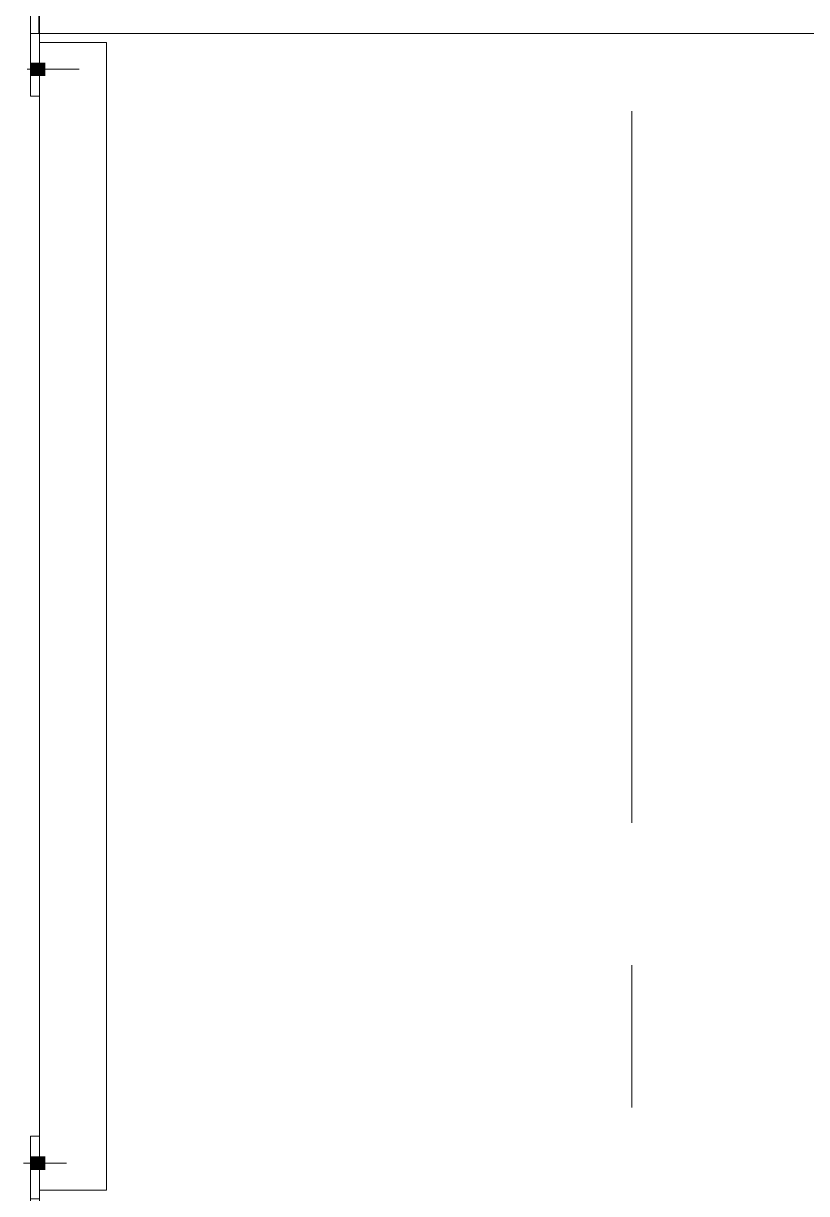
# Model space of a CAD drawing. Header units: millimetres. Extents: x -220592 to 404889, y -217665 to 38245.
# Drawn here: x 7553.26 to 7562, y -48092.97 to -48079.91 of the extents above; entities that cross this region are included whole.
import ezdxf

# ---------------------------------------------------------------- set-up
doc = ezdxf.new("R2010")
doc.units = ezdxf.units.MM
doc.linetypes.add('XKITLINE00', pattern=[0])
doc.layers.add('000 - 0_HIDE_OBJ_FRAMING_DEF_SUB_1', color=7, linetype='Continuous')
doc.layers.add('S-GRID', color=7, linetype='Continuous', lineweight=0)

# ---------------------------------------------------------------- blocks, each defined once
blk = doc.blocks.new('*A13469')
at = {"layer": 'S-GRID', "color": 7, "linetype": 'XKITLINE00', "lineweight": 0}
for p, q in [((-177.593349, 121.383905), (-177.593349, 129.321405)), ((-177.593349, 118.208905), (-177.593349, 119.796405))]:
    blk.add_line(p, q, dxfattribs=at)
blk = doc.blocks.new('*A14055')
at = {"layer": '000 - 0_HIDE_OBJ_FRAMING_DEF_SUB_1', "color": 7, "linetype": 'XKITLINE00', "lineweight": 0}
for p, q in [((-183.453349, 130.088511), (-184.203349, 130.088511)), ((-184.203349, 130.088511), (-184.203349, 117.288511)), ((-183.453349, 130.088511), (-183.453349, 117.288511)), ((-183.453349, 117.288511), (-184.203349, 117.288511))]:
    blk.add_line(p, q, dxfattribs=at)
blk = doc.blocks.new('*A14165')
at = {"layer": '000 - 0_HIDE_OBJ_FRAMING_DEF_SUB_1'}
for points in [[(-184.203, 117.519), (-184.303, 117.519), (-184.303, 117.659), (-184.203, 117.659)], [(-184.203, 117.519), (-184.303, 117.519), (-184.303, 117.659), (-184.203, 117.659)], [(-184.138, 117.519), (-184.203, 117.519), (-184.203, 117.659), (-184.138, 117.659)], [(-184.138, 117.519), (-184.203, 117.519), (-184.203, 117.659), (-184.138, 117.659)]]:
    blk.add_hatch(color=7, dxfattribs=at).paths.add_polyline_path(points, flags=17)
at = {"layer": '000 - 0_HIDE_OBJ_FRAMING_DEF_SUB_1', "color": 7, "linetype": 'XKITLINE00', "lineweight": 0}
for p, q in [((-184.303, 117.659), (-184.203, 117.659)), ((-184.303, 117.659), (-184.203, 117.659)), ((-184.203, 117.659), (-184.138, 117.659)), ((-184.203, 117.659), (-184.138, 117.659)), ((-184.383, 117.589), (-183.903, 117.589)), ((-184.383, 117.589), (-183.903, 117.589)), ((-184.303, 117.519), (-184.203, 117.519)), ((-184.303, 117.519), (-184.203, 117.519)), ((-184.203, 117.519), (-184.138, 117.519)), ((-184.203, 117.519), (-184.138, 117.519))]:
    blk.add_line(p, q, dxfattribs=at)
blk = doc.blocks.new('*A14166')
at = {"layer": '000 - 0_HIDE_OBJ_FRAMING_DEF_SUB_1', "color": 7, "linetype": 'XKITLINE00', "lineweight": 0}
for p, q in [((-184.203349, 117.888511), (-184.303349, 117.888511)), ((-184.303349, 117.888511), (-184.303349, 114.488511)), ((-184.203349, 117.288511), (-184.203349, 115.088511)), ((-184.303349, 117.188511), (-184.203349, 117.188511)), ((-184.203349, 115.188511), (-184.303349, 115.188511)), ((-184.303349, 114.488511), (-184.203349, 114.488511))]:
    blk.add_line(p, q, dxfattribs=at)
blk = doc.blocks.new('*A14187')
at = {"layer": '000 - 0_HIDE_OBJ_FRAMING_DEF_SUB_1'}
for points in [[(-184.303, 129.859), (-184.203, 129.859), (-184.203, 129.719), (-184.303, 129.719)], [(-184.303, 129.859), (-184.203, 129.859), (-184.203, 129.719), (-184.303, 129.719)], [(-184.203, 129.859), (-184.138, 129.859), (-184.138, 129.719), (-184.203, 129.719)], [(-184.203, 129.859), (-184.138, 129.859), (-184.138, 129.719), (-184.203, 129.719)]]:
    blk.add_hatch(color=7, dxfattribs=at).paths.add_polyline_path(points, flags=17)
at = {"layer": '000 - 0_HIDE_OBJ_FRAMING_DEF_SUB_1', "color": 7, "linetype": 'XKITLINE00', "lineweight": 0}
for p, q in [((-184.341, 129.789), (-183.762, 129.789)), ((-184.341, 129.789), (-183.762, 129.789)), ((-184.303, 129.859), (-184.203, 129.859)), ((-184.303, 129.859), (-184.203, 129.859)), ((-184.203, 129.859), (-184.138, 129.859)), ((-184.203, 129.859), (-184.138, 129.859)), ((-184.303, 129.719), (-184.203, 129.719)), ((-184.303, 129.719), (-184.203, 129.719)), ((-184.203, 129.719), (-184.138, 129.719)), ((-184.203, 129.719), (-184.138, 129.719))]:
    blk.add_line(p, q, dxfattribs=at)
blk = doc.blocks.new('*A14189')
at = {"layer": '000 - 0_HIDE_OBJ_FRAMING_DEF_SUB_1', "color": 7, "linetype": 'XKITLINE00', "lineweight": 0}
for p, q in [((-184.211249, 132.188511), (-172.994673, 132.188511)), ((-184.211249, 130.188511), (-184.211249, 132.188511)), ((-172.972866, 132.188511), (-172.356761, 132.188511)), ((-172.340186, 132.188511), (-172.319607, 132.188511)), ((-171.648652, 132.188511), (-171.153485, 132.188511)), ((-184.211249, 130.188511), (-173.046746, 130.188511)), ((-173.025037, 130.188511), (-172.369788, 130.188511)), ((-171.648652, 130.188511), (-171.153485, 130.188511))]:
    blk.add_line(p, q, dxfattribs=at)
blk = doc.blocks.new('*A14190')
at = {"layer": '000 - 0_HIDE_OBJ_FRAMING_DEF_SUB_1', "color": 7, "linetype": 'XKITLINE00', "lineweight": 0}
for p, q in [((-184.203349, 132.888511), (-184.303349, 132.888511)), ((-184.303349, 132.888511), (-184.303349, 129.488511)), ((-184.203349, 132.288511), (-184.203349, 130.088511)), ((-184.303349, 132.188511), (-184.203349, 132.188511)), ((-184.203349, 130.188511), (-184.303349, 130.188511)), ((-184.303349, 129.488511), (-184.203349, 129.488511))]:
    blk.add_line(p, q, dxfattribs=at)

msp = doc.modelspace()

# ---------------------------------------------------------------- block references
at = {"color": 7, "lineweight": 0}
for name in ['*A13469', '*A14190', '*A14189', '*A14055', '*A14187', '*A14166', '*A14165']:
    msp.add_blockref(name, (7737.6457, -48210.2152), dxfattribs=at)

doc.saveas('drawing.dxf')
